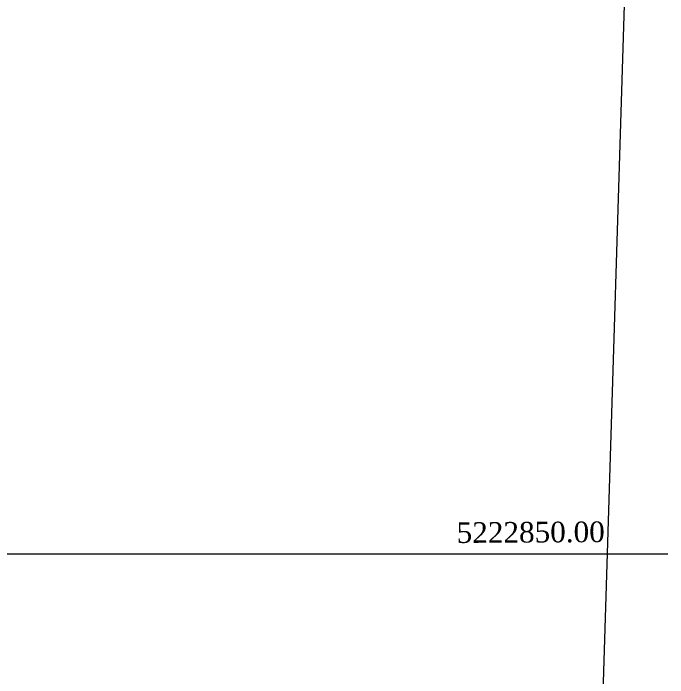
# Model space of a CAD drawing. Header units: centimetres. Extents: x 7802 to 40592, y -4163 to 24577.
# Drawn here: x 35830 to 39000, y -600 to 2617 of the extents above; entities that cross this region are included whole.
import ezdxf

# ---------------------------------------------------------------- set-up
doc = ezdxf.new("R2010")
doc.units = ezdxf.units.CM
doc.layers.add('Base - Emplazamiento_dwg', color=7, linetype='Continuous', lineweight=9, true_color=0x767676)
doc.layers.add('PASTO', color=3, linetype='Continuous', lineweight=9, true_color=0x00ff00)
doc.layers.add('grilla', color=7, linetype='Continuous', lineweight=9)
doc.layers.add('TEXTO', color=7, linetype='Continuous', lineweight=9)
doc.styles.add('Times New Roman', font='times.ttf', dxfattribs={"height": 100})

# ---------------------------------------------------------------- blocks, each defined once
blk = doc.blocks.new('Base - Emplazamiento_dwg-1977893-N01-Emplazamiento')
at = {"layer": 'grilla'}
blk.add_line((-1198.1, 0), (30000, 0), dxfattribs=at)
at = {"layer": 'PASTO', "flags": 128}
blk.add_lwpolyline([(29627, -2601.6), (29868.3, 5158.6), (29756.9, 21578.3), (23072.6, 24399.5), (-751.6, 24451.8), (-768.8, 16622.4), (-799.9, 2485.1)], dxfattribs=at)
at = {"layer": 'TEXTO', "insert": (28977.3, 152.2), "char_height": 100, "width": 859.252, "attachment_point": 1, "rotation": 0.3432, "line_spacing_factor": 1.029793, "style": 'Times New Roman'}
blk.add_mtext('5222850.00', dxfattribs=at)

msp = doc.modelspace()

# ---------------------------------------------------------------- block references
at = {"layer": 'Base - Emplazamiento_dwg', "color": 7}
msp.add_blockref('Base - Emplazamiento_dwg-1977893-N01-Emplazamiento', (9000, 0), dxfattribs=at)

doc.saveas('drawing.dxf')
